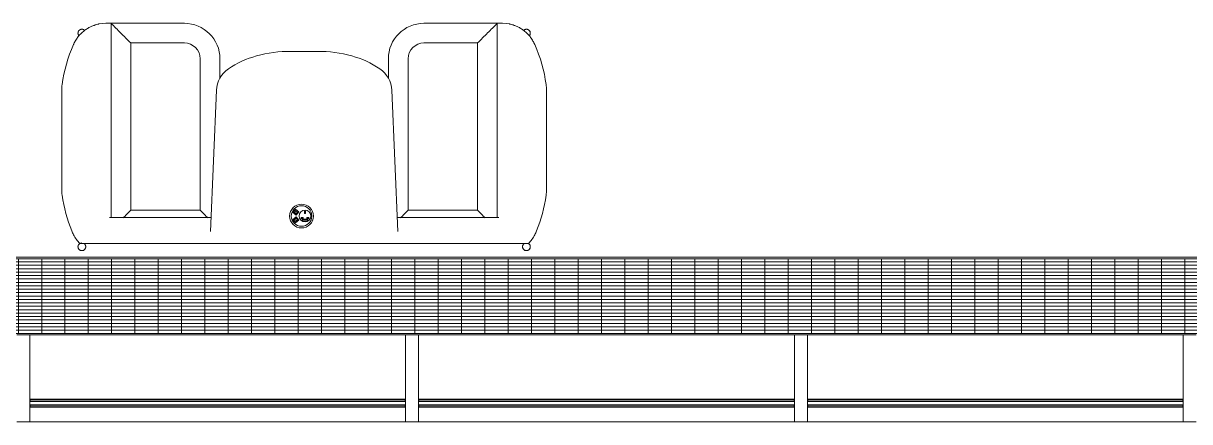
# Model space of a CAD drawing. Header units: millimetres. Extents: x 90978 to 295199, y -4084 to 97293.
# Drawn here: x 200551 to 205051, y 12073 to 13611 of the extents above; entities that cross this region are included whole.
import ezdxf

# ---------------------------------------------------------------- set-up
doc = ezdxf.new("R2010")
doc.units = ezdxf.units.MM
doc.header["$MEASUREMENT"] = 0
for name, color, linetype, lineweight in [('CSM-STL-XX-ZZ-M3-A-XXXX-00001_detached _19_04_21__rvt-1-Level 0$0$A-GENM', 7, 'CONTINUOUS', 9), ('CSM-STL-XX-ZZ-M3-A-XXXX-00001_detached _19_04_21__rvt-1-Level 0$0$A-GLAZ-CURT', 7, 'CONTINUOUS', 9), ('CSM-STL-XX-ZZ-M3-A-XXXX-00001_detached _19_04_21__rvt-1-Level 0$0$A-GLAZ-CWMG', 7, 'CONTINUOUS', 9), ('G-IMPT', 8, 'CONTINUOUS', 9), ('I-FURN', 8, 'CONTINUOUS', 9)]:
    doc.layers.add(name, color=color, linetype=linetype, lineweight=lineweight)

msp = doc.modelspace()

# ---------------------------------------------------------------- hatches: boundary and pattern name
at = {"layer": 'CSM-STL-XX-ZZ-M3-A-XXXX-00001_detached _19_04_21__rvt-1-Level 0$0$A-GENM'}
h = msp.add_hatch(dxfattribs=at)
h.set_pattern_fill('FP_27', color=256, style=0, pattern_type=2)
h.set_pattern_definition([(0, (214391.582, 12558.142), (0, 13.2), []), (90, (214391.58, 12558.14), (-90, 6e-15), [])])
h.paths.add_polyline_path([(230776.3, 12414.2), (230776.3, 12702.1), (198006.8, 12702.1), (198006.8, 12414.2), (229572.6, 12414.2)], flags=0)
at = {"layer": 'CSM-STL-XX-ZZ-M3-A-XXXX-00001_detached _19_04_21__rvt-1-Level 0$0$A-GLAZ-CURT'}
h = msp.add_hatch(color=256, dxfattribs=at)
h.paths.add_polyline_path([(202025.8, 12152.7), (202025.8, 12158.7), (200575.8, 12158.7), (200575.8, 12152.7), (201258.5, 12152.7)], flags=0)
h.paths.add_polyline_path([(202025.8, 12130.7), (202025.8, 12136.7), (200575.8, 12136.7), (200575.8, 12130.7), (201258.5, 12130.7)], flags=0)
h = msp.add_hatch(color=256, dxfattribs=at)
h.paths.add_polyline_path([(203525.8, 12152.7), (203525.8, 12158.7), (202075.8, 12158.7), (202075.8, 12152.7), (202758.5, 12152.7)], flags=0)
h.paths.add_polyline_path([(203525.8, 12130.7), (203525.8, 12136.7), (202075.8, 12136.7), (202075.8, 12130.7), (202758.5, 12130.7)], flags=0)
h = msp.add_hatch(color=256, dxfattribs=at)
h.paths.add_polyline_path([(205025.8, 12152.7), (205025.8, 12158.7), (203575.8, 12158.7), (203575.8, 12152.7), (204258.5, 12152.7)], flags=0)
h.paths.add_polyline_path([(205025.8, 12130.7), (205025.8, 12136.7), (203575.8, 12136.7), (203575.8, 12130.7), (204258.5, 12130.7)], flags=0)

# ---------------------------------------------------------------- linework, layer by layer
at = {"layer": 'CSM-STL-XX-ZZ-M3-A-XXXX-00001_detached _19_04_21__rvt-1-Level 0$0$A-GENM'}
for p, q in [((198000.8, 12708.1), (230782.3, 12708.1)), ((230776.3, 12702.1), (198006.8, 12702.1)), ((198006.8, 12414.2), (230776.3, 12414.2))]:
    msp.add_line(p, q, dxfattribs=at)
at = {"layer": 'CSM-STL-XX-ZZ-M3-A-XXXX-00001_detached _19_04_21__rvt-1-Level 0$0$A-GLAZ-CURT', "lineweight": 30}
for p, q in [((202025.8, 12158.7), (200575.8, 12158.7)), ((200575.8, 12158.7), (200575.8, 12152.7)), ((200575.8, 12152.7), (202025.8, 12152.7)), ((202025.8, 12152.7), (202025.8, 12158.7)), ((203525.8, 12158.7), (202075.8, 12158.7)), ((202075.8, 12158.7), (202075.8, 12152.7)), ((202075.8, 12152.7), (203525.8, 12152.7)), ((203525.8, 12152.7), (203525.8, 12158.7)), ((205025.8, 12158.7), (203575.8, 12158.7)), ((203575.8, 12158.7), (203575.8, 12152.7)), ((203575.8, 12152.7), (205025.8, 12152.7)), ((205025.8, 12152.7), (205025.8, 12158.7)), ((202025.8, 12136.7), (200575.8, 12136.7)), ((200575.8, 12136.7), (200575.8, 12130.7)), ((200575.8, 12130.7), (202025.8, 12130.7)), ((202025.8, 12130.7), (202025.8, 12136.7)), ((203525.8, 12136.7), (202075.8, 12136.7)), ((202075.8, 12136.7), (202075.8, 12130.7)), ((202075.8, 12130.7), (203525.8, 12130.7)), ((203525.8, 12130.7), (203525.8, 12136.7)), ((205025.8, 12136.7), (203575.8, 12136.7)), ((203575.8, 12136.7), (203575.8, 12130.7)), ((203575.8, 12130.7), (205025.8, 12130.7)), ((205025.8, 12130.7), (205025.8, 12136.7))]:
    msp.add_line(p, q, dxfattribs=at)
at = {"layer": 'CSM-STL-XX-ZZ-M3-A-XXXX-00001_detached _19_04_21__rvt-1-Level 0$0$A-GLAZ-CWMG', "lineweight": 20, "extrusion": (0, 0, -1)}
for p, q in [((200575.8, 12408.2), (200525.8, 12408.2)), ((200575.8, 12073.2), (200575.8, 12408.2)), ((202075.8, 12408.2), (202025.8, 12408.2)), ((202025.8, 12408.2), (202025.8, 12073.2)), ((202075.8, 12073.2), (202075.8, 12408.2)), ((203575.8, 12408.2), (203525.8, 12408.2)), ((203525.8, 12408.2), (203525.8, 12073.2)), ((203575.8, 12073.2), (203575.8, 12408.2)), ((205075.8, 12408.2), (205025.8, 12408.2)), ((205025.8, 12408.2), (205025.8, 12073.2)), ((200525.8, 12073.2), (200575.8, 12073.2)), ((202025.8, 12073.2), (202075.8, 12073.2)), ((203525.8, 12073.2), (203575.8, 12073.2)), ((205025.8, 12073.2), (205075.8, 12073.2))]:
    msp.add_line(p, q, dxfattribs=at)
at = {"layer": 'CSM-STL-XX-ZZ-M3-A-XXXX-00001_detached _19_04_21__rvt-1-Level 0$0$A-GLAZ-CWMG'}
for p, q in [((202025.8, 12408.2), (200575.8, 12408.2)), ((203525.8, 12408.2), (202075.8, 12408.2)), ((205025.8, 12408.2), (203575.8, 12408.2)), ((202025.8, 12073.2), (200575.8, 12073.2)), ((203525.8, 12073.2), (202075.8, 12073.2)), ((205025.8, 12073.2), (203575.8, 12073.2))]:
    msp.add_line(p, q, dxfattribs=at)
at = {"layer": 'G-IMPT'}
for p, q in [((201600.4, 12893.4), (201590.3, 12880.3)), ((201591.7, 12880.5), (201590.3, 12880.3)), ((201590.3, 12880.3), (201603.5, 12870.2)), ((201600.6, 12892), (201591.7, 12880.5)), ((201591.7, 12880.5), (201603.3, 12871.6)), ((201594, 12882.4), (201596.8, 12886.1)), ((201594.8, 12883.2), (201598.4, 12887.9)), ((201605.1, 12875.3), (201594.8, 12883.2)), ((201598.4, 12887.9), (201608.8, 12880)), ((201613.6, 12883.4), (201600.4, 12893.4)), ((201600.4, 12893.4), (201600.6, 12892)), ((201612.2, 12883.2), (201600.6, 12892)), ((201612.2, 12883.2), (201603.3, 12871.6)), ((201603.3, 12871.6), (201603.5, 12870.2)), ((201603.5, 12870.2), (201613.6, 12883.4)), ((201607.2, 12877.6), (201604.6, 12874.3)), ((201608.8, 12880), (201605.1, 12875.3)), ((201613.6, 12883.4), (201612.2, 12883.2)), ((201635.3, 12885.4), (201639.8, 12885.4)), ((201635.3, 12876.9), (201635.3, 12885.4)), ((201635.3, 12885.4), (201635.5, 12885.2)), ((201635.5, 12877), (201635.3, 12876.9)), ((201639.8, 12876.9), (201635.3, 12876.9)), ((201635.5, 12885.2), (201639.7, 12885.2)), ((201635.5, 12877), (201635.5, 12885.2)), ((201635.5, 12885.2), (201639.7, 12885.2)), ((201635.5, 12877), (201635.5, 12885.2)), ((201639.7, 12877), (201635.5, 12877)), ((201639.7, 12877), (201635.5, 12877)), ((201639.8, 12885.4), (201639.7, 12885.2)), ((201639.7, 12885.2), (201639.7, 12877)), ((201639.7, 12885.2), (201639.7, 12877)), ((201639.8, 12876.9), (201639.7, 12877)), ((201639.8, 12885.4), (201639.8, 12876.9)), ((201603.5, 12864), (201590.3, 12854)), ((201590.3, 12854), (201591.7, 12853.8)), ((201590.3, 12854), (201600.4, 12840.8)), ((201603.3, 12862.6), (201591.7, 12853.8)), ((201591.7, 12853.8), (201600.6, 12842.2)), ((201596.8, 12848.1), (201594, 12851.8)), ((201594.8, 12851.1), (201605.1, 12859)), ((201598.4, 12846.3), (201594.8, 12851.1)), ((201608.8, 12854.2), (201598.4, 12846.3)), ((201600.4, 12840.8), (201613.6, 12850.9)), ((201600.6, 12842.2), (201600.4, 12840.8)), ((201600.6, 12842.2), (201612.2, 12851.1)), ((201603.5, 12864), (201603.3, 12862.6)), ((201603.3, 12862.6), (201612.2, 12851.1)), ((201613.6, 12850.9), (201603.5, 12864)), ((201604.6, 12859.9), (201607.2, 12856.6)), ((201605.1, 12859), (201608.8, 12854.2)), ((201612.2, 12851.1), (201613.6, 12850.9)), ((201623.1, 12862), (201630, 12862)), ((201623.1, 12857.5), (201623.1, 12862)), ((201623.1, 12862), (201623.2, 12861.9)), ((201623.2, 12857.6), (201623.1, 12857.5)), ((201630, 12857.5), (201623.1, 12857.5)), ((201623.2, 12861.9), (201629.9, 12861.9)), ((201623.2, 12857.6), (201623.2, 12861.9)), ((201623.2, 12861.9), (201629.9, 12861.9)), ((201623.2, 12857.6), (201623.2, 12861.9)), ((201629.9, 12857.6), (201623.2, 12857.6)), ((201629.9, 12857.6), (201623.2, 12857.6)), ((201627.2, 12854.5), (201648, 12854.5)), ((201627.2, 12849.1), (201627.2, 12854.5)), ((201627.2, 12854.5), (201627.4, 12854.3)), ((201627.4, 12849.3), (201627.2, 12849.1)), ((201627.4, 12854.3), (201647.8, 12854.3)), ((201627.4, 12849.3), (201627.4, 12854.3)), ((201630, 12862), (201629.9, 12861.9)), ((201629.9, 12861.9), (201629.9, 12857.6)), ((201629.9, 12861.9), (201629.9, 12857.6)), ((201630, 12857.5), (201629.9, 12857.6)), ((201630, 12862), (201630, 12857.5)), ((201645.2, 12862), (201652.2, 12862)), ((201645.2, 12857.5), (201645.2, 12862)), ((201645.2, 12862), (201645.3, 12861.9)), ((201645.3, 12857.6), (201645.2, 12857.5)), ((201652.2, 12857.5), (201645.2, 12857.5)), ((201645.3, 12861.9), (201652, 12861.9)), ((201645.3, 12857.6), (201645.3, 12861.9)), ((201645.3, 12861.9), (201652, 12861.9)), ((201645.3, 12857.6), (201645.3, 12861.9)), ((201652, 12857.6), (201645.3, 12857.6)), ((201652, 12857.6), (201645.3, 12857.6)), ((201647.8, 12854.3), (201648, 12854.5)), ((201647.8, 12854.3), (201647.8, 12849.3)), ((201647.8, 12849.3), (201648, 12849.1)), ((201648, 12854.5), (201648, 12849.1)), ((201652.2, 12862), (201652, 12861.9)), ((201652, 12861.9), (201652, 12857.6)), ((201652, 12861.9), (201652, 12857.6)), ((201652.2, 12857.5), (201652, 12857.6)), ((201652.2, 12862), (201652.2, 12857.5))]:
    msp.add_line(p, q, dxfattribs=at)
for centre, radius, start, end in [((201624.3, 12867.1), 46, 0, 180), ((201624.3, 12867.1), 39.6, 0, 180), ((201637.6, 12867.2), 22.7, 0, 180), ((201637.6, 12867.2), 22.4, 0, 180), ((201624.3, 12867.1), 46, 180, 0), ((201624.3, 12867.1), 39.6, 180, 0), ((201637.6, 12867.2), 22.7, 180, 0), ((201637.6, 12867.2), 22.4, 180, 0), ((201637.6, 12892.9), 45, 256.686, 283.314), ((201637.6, 12892.9), 44.8, 256.8963, 283.1037)]:
    msp.add_arc(centre, radius, start, end, dxfattribs=at)
at = {"layer": 'I-FURN'}
for p, q in [((200855.6, 13610.4), (200842.4, 13608.4)), ((200868.8, 13611), (200855.6, 13610.4)), ((200868.8, 13611), (200889.3, 13611)), ((200889.3, 13611), (200889.3, 12859.9)), ((200889.3, 13611), (201009.3, 13611)), ((201009.3, 13611), (201172.1, 13611)), ((202096.5, 13611), (202379.3, 13611)), ((202379.3, 13611), (202399.8, 13611)), ((202379.3, 12859.7), (202379.3, 13611)), ((202413.1, 13610.4), (202399.8, 13611)), ((202426.2, 13608.4), (202413.1, 13610.4)), ((200761.8, 13574.6), (200761.7, 13574)), ((200761.7, 13574), (200761.7, 13573.4)), ((200761.7, 13573.4), (200761.7, 13573.1)), ((200761.7, 13573.1), (200761.7, 13572.5)), ((200761.7, 13572.5), (200761.7, 13571.9)), ((200761.7, 13571.9), (200761.8, 13571.3)), ((200761.9, 13575.8), (200761.8, 13575.2)), ((200761.8, 13575.2), (200761.8, 13574.6)), ((200761.8, 13571.3), (200761.9, 13570.7)), ((200762.1, 13576.4), (200761.9, 13575.8)), ((200761.9, 13570.7), (200762, 13570.1)), ((200762, 13570.1), (200762.1, 13569.6)), ((200762.2, 13577), (200762.1, 13576.4)), ((200762.1, 13569.6), (200762.3, 13569)), ((200762.4, 13577.6), (200762.2, 13577)), ((200762.3, 13569), (200762.5, 13568.4)), ((200762.6, 13578.1), (200762.4, 13577.6)), ((200762.5, 13568.4), (200762.7, 13567.8)), ((200762.8, 13578.7), (200762.6, 13578.1)), ((200762.7, 13567.8), (200762.9, 13567.3)), ((200763, 13579.3), (200762.8, 13578.7)), ((200762.9, 13567.3), (200763.1, 13566.7)), ((200763.3, 13579.8), (200763, 13579.3)), ((200763.1, 13566.7), (200763.4, 13566.2)), ((200763.5, 13580.3), (200763.3, 13579.8)), ((200763.4, 13566.2), (200763.7, 13565.7)), ((200763.8, 13580.9), (200763.5, 13580.3)), ((200763.7, 13565.7), (200764, 13565.2)), ((200764.2, 13581.4), (200763.8, 13580.9)), ((200764, 13565.2), (200764.3, 13564.7)), ((200764.5, 13581.9), (200764.2, 13581.4)), ((200764.3, 13564.7), (200764.7, 13564.2)), ((200764.9, 13582.3), (200764.5, 13581.9)), ((200764.7, 13564.2), (200765, 13563.7)), ((200765.2, 13582.8), (200764.9, 13582.3)), ((200765, 13563.7), (200765.4, 13563.2)), ((200765.6, 13583.3), (200765.2, 13582.8)), ((200765.4, 13563.2), (200765.8, 13562.8)), ((200766, 13583.7), (200765.6, 13583.3)), ((200766.5, 13584.1), (200766, 13583.7)), ((200766.9, 13584.5), (200766.5, 13584.1)), ((200767.4, 13584.9), (200766.9, 13584.5)), ((200767.9, 13585.3), (200767.4, 13584.9)), ((200768.4, 13585.6), (200767.9, 13585.3)), ((200768.9, 13585.9), (200768.4, 13585.6)), ((200769.4, 13586.2), (200768.9, 13585.9)), ((200769.9, 13586.5), (200769.4, 13586.2)), ((200770.5, 13586.8), (200769.9, 13586.5)), ((200771, 13587), (200770.5, 13586.8)), ((200771.6, 13587.2), (200771, 13587)), ((200772.1, 13587.4), (200771.6, 13587.2)), ((200772.7, 13587.6), (200772.1, 13587.4)), ((200773.3, 13587.7), (200772.7, 13587.6)), ((200773.9, 13587.9), (200773.3, 13587.7)), ((200774.5, 13588), (200773.9, 13587.9)), ((200775.1, 13588), (200774.5, 13588)), ((200775.7, 13588.1), (200775.1, 13588)), ((200776.3, 13588.1), (200775.7, 13588.1)), ((200776.9, 13588.1), (200776.3, 13588.1)), ((200777.5, 13588.1), (200776.9, 13588.1)), ((200778.1, 13588.1), (200777.5, 13588.1)), ((200778.7, 13588), (200778.1, 13588.1)), ((200779.2, 13587.9), (200778.7, 13588)), ((200779.8, 13587.8), (200779.2, 13587.9)), ((200780.4, 13587.7), (200779.8, 13587.8)), ((200781, 13587.5), (200780.4, 13587.7)), ((200781.6, 13587.3), (200781, 13587.5)), ((200782.1, 13587.1), (200781.6, 13587.3)), ((200782.7, 13586.9), (200782.1, 13587.1)), ((200783.2, 13586.6), (200782.7, 13586.9)), ((200783.8, 13586.4), (200783.2, 13586.6)), ((200784.3, 13586.1), (200783.8, 13586.4)), ((200784.8, 13585.7), (200784.3, 13586.1)), ((200785.3, 13585.4), (200784.8, 13585.7)), ((200785.8, 13585.1), (200785.3, 13585.4)), ((200786.3, 13584.7), (200785.8, 13585.1)), ((200786.7, 13584.3), (200786.3, 13584.7)), ((200787.1, 13583.9), (200786.7, 13584.3)), ((200787.6, 13583.5), (200787.1, 13583.9)), ((202481.7, 13584.1), (202481.3, 13583.7)), ((202482.2, 13584.5), (202481.7, 13584.1)), ((202482.6, 13584.9), (202482.2, 13584.5)), ((202483.1, 13585.3), (202482.6, 13584.9)), ((202483.6, 13585.6), (202483.1, 13585.3)), ((202484.1, 13585.9), (202483.6, 13585.6)), ((202484.6, 13586.2), (202484.1, 13585.9)), ((202485.1, 13586.5), (202484.6, 13586.2)), ((202485.7, 13586.8), (202485.1, 13586.5)), ((202486.2, 13587), (202485.7, 13586.8)), ((202486.8, 13587.2), (202486.2, 13587)), ((202487.4, 13587.4), (202486.8, 13587.2)), ((202487.9, 13587.6), (202487.4, 13587.4)), ((202488.5, 13587.7), (202487.9, 13587.6)), ((202489.1, 13587.9), (202488.5, 13587.7)), ((202489.7, 13588), (202489.1, 13587.9)), ((202490.3, 13588), (202489.7, 13588)), ((202490.9, 13588.1), (202490.3, 13588)), ((202491.5, 13588.1), (202490.9, 13588.1)), ((202492.1, 13588.1), (202491.5, 13588.1)), ((202492.7, 13588.1), (202492.1, 13588.1)), ((202493.3, 13588.1), (202492.7, 13588.1)), ((202493.9, 13588), (202493.3, 13588.1)), ((202494.5, 13587.9), (202493.9, 13588)), ((202495.1, 13587.8), (202494.5, 13587.9)), ((202495.6, 13587.7), (202495.1, 13587.8)), ((202496.2, 13587.5), (202495.6, 13587.7)), ((202496.8, 13587.3), (202496.2, 13587.5)), ((202497.4, 13587.1), (202496.8, 13587.3)), ((202497.9, 13586.9), (202497.4, 13587.1)), ((202498.5, 13586.6), (202497.9, 13586.9)), ((202499, 13586.4), (202498.5, 13586.6)), ((202499.5, 13586.1), (202499, 13586.4)), ((202500, 13585.7), (202499.5, 13586.1)), ((202500.5, 13585.4), (202500, 13585.7)), ((202501, 13585.1), (202500.5, 13585.4)), ((202501.5, 13584.7), (202501, 13585.1)), ((202501.9, 13584.3), (202501.5, 13584.7)), ((202502.4, 13583.9), (202501.9, 13584.3)), ((202502.8, 13583.5), (202502.4, 13583.9)), ((202503.2, 13583), (202502.8, 13583.5)), ((202503, 13563), (202503.4, 13563.4)), ((202503.6, 13582.6), (202503.2, 13583)), ((202503.4, 13563.4), (202503.8, 13563.9)), ((202504, 13582.1), (202503.6, 13582.6)), ((202503.8, 13563.9), (202504.1, 13564.4)), ((202504.3, 13581.6), (202504, 13582.1)), ((202504.1, 13564.4), (202504.5, 13564.9)), ((202504.6, 13581.1), (202504.3, 13581.6)), ((202504.5, 13564.9), (202504.8, 13565.4)), ((202504.9, 13580.6), (202504.6, 13581.1)), ((202504.8, 13565.4), (202505.1, 13565.9)), ((202505.2, 13580), (202504.9, 13580.6)), ((202505.1, 13565.9), (202505.4, 13566.4)), ((202505.5, 13579.5), (202505.2, 13580)), ((202505.4, 13566.4), (202505.6, 13567)), ((202505.7, 13579), (202505.5, 13579.5)), ((202505.6, 13567), (202505.8, 13567.5)), ((202506, 13578.4), (202505.7, 13579)), ((202505.8, 13567.5), (202506.1, 13568.1)), ((202506.2, 13577.8), (202506, 13578.4)), ((202506.1, 13568.1), (202506.2, 13568.7)), ((202506.3, 13577.3), (202506.2, 13577.8)), ((202506.2, 13568.7), (202506.4, 13569.2)), ((202506.5, 13576.7), (202506.3, 13577.3)), ((202506.4, 13569.2), (202506.6, 13569.8)), ((202506.6, 13576.1), (202506.5, 13576.7)), ((202506.7, 13575.5), (202506.6, 13576.1)), ((202506.6, 13569.8), (202506.7, 13570.4)), ((202506.8, 13574.9), (202506.7, 13575.5)), ((202506.7, 13570.4), (202506.8, 13571)), ((202506.9, 13574.3), (202506.8, 13574.9)), ((202506.8, 13571.6), (202506.9, 13572.2)), ((202506.8, 13571), (202506.8, 13571.6)), ((202506.9, 13573.7), (202506.9, 13574.3)), ((202506.9, 13573.1), (202506.9, 13573.7)), ((202506.9, 13572.8), (202506.9, 13573.1)), ((202506.9, 13572.2), (202506.9, 13572.8)), ((201172.1, 13535.1), (200965.2, 13535.1)), ((200965.2, 13535.1), (200965.2, 12889.1)), ((201685.2, 13502.7), (201583.4, 13502.7)), ((202303.4, 13535.1), (202096.5, 13535.1)), ((202303.4, 12889.1), (202303.4, 13535.1)), ((201233.4, 12889.1), (201233.4, 13473.8)), ((201309.3, 13473.8), (201309.3, 13399.1)), ((201959.3, 13399.1), (201959.3, 13473.8)), ((202035.2, 13473.8), (202035.2, 12889.1)), ((200699.3, 13364.3), (200699.3, 12957.8)), ((201296.3, 13352.8), (201272.5, 12806.8)), ((201996.1, 12806.8), (201972.3, 13352.8)), ((202569.3, 12957.8), (202569.3, 13364.3)), ((200965.2, 12889.1), (201233.4, 12889.1)), ((202035.2, 12889.1), (202303.4, 12889.1)), ((201274.8, 12861), (200883.4, 12861)), ((202385.2, 12861), (201993.8, 12861)), ((200761.8, 12750), (200761.7, 12749.4)), ((200761.7, 12749.4), (200761.7, 12748.8)), ((200761.7, 12748.8), (200761.7, 12748.5)), ((200761.7, 12748.5), (200761.7, 12747.9)), ((200761.7, 12747.9), (200761.7, 12747.3)), ((200761.7, 12747.3), (200761.8, 12746.7)), ((200761.9, 12751.2), (200761.8, 12750.6)), ((200761.8, 12750.6), (200761.8, 12750)), ((200761.8, 12746.7), (200761.9, 12746.1)), ((200762.1, 12751.8), (200761.9, 12751.2)), ((200761.9, 12746.1), (200762, 12745.5)), ((200762, 12745.5), (200762.1, 12744.9)), ((200762.2, 12752.4), (200762.1, 12751.8)), ((200762.1, 12744.9), (200762.3, 12744.4)), ((200762.4, 12753), (200762.2, 12752.4)), ((200762.3, 12744.4), (200762.5, 12743.8)), ((200762.6, 12753.5), (200762.4, 12753)), ((200762.5, 12743.8), (200762.7, 12743.2)), ((200762.8, 12754.1), (200762.6, 12753.5)), ((200762.7, 12743.2), (200762.9, 12742.7)), ((200763, 12754.7), (200762.8, 12754.1)), ((200762.9, 12742.7), (200763.1, 12742.1)), ((200763.3, 12755.2), (200763, 12754.7)), ((200763.1, 12742.1), (200763.4, 12741.6)), ((200763.5, 12755.7), (200763.3, 12755.2)), ((200763.4, 12741.6), (200763.7, 12741.1)), ((200763.8, 12756.2), (200763.5, 12755.7)), ((200763.7, 12741.1), (200764, 12740.5)), ((200764.2, 12756.8), (200763.8, 12756.2)), ((200764, 12740.5), (200764.3, 12740)), ((200764.5, 12757.2), (200764.2, 12756.8)), ((200764.3, 12740), (200764.7, 12739.6)), ((200764.9, 12757.7), (200764.5, 12757.2)), ((200764.7, 12739.6), (200765, 12739.1)), ((200765.2, 12758.2), (200764.9, 12757.7)), ((200765, 12739.1), (200765.4, 12738.6)), ((200765.6, 12758.6), (200765.2, 12758.2)), ((200765.4, 12738.6), (200765.8, 12738.2)), ((200766, 12759.1), (200765.6, 12758.6)), ((200765.8, 12738.2), (200766.2, 12737.8)), ((200766.5, 12759.5), (200766, 12759.1)), ((200766.2, 12737.8), (200766.7, 12737.3)), ((200766.9, 12759.9), (200766.5, 12759.5)), ((200766.7, 12737.3), (200767.1, 12737)), ((200767.4, 12760.3), (200766.9, 12759.9)), ((200767.1, 12737), (200767.6, 12736.6)), ((200767.9, 12760.6), (200767.4, 12760.3)), ((200767.6, 12736.6), (200768.1, 12736.2)), ((200768.4, 12761), (200767.9, 12760.6)), ((200768.1, 12736.2), (200768.6, 12735.9)), ((200768.6, 12735.9), (200769.1, 12735.6)), ((200774.5, 12761), (200768.7, 12761)), ((200769.1, 12735.6), (200769.6, 12735.3)), ((200769.6, 12735.3), (200770.2, 12735)), ((200770.2, 12735), (200770.7, 12734.8)), ((200774.3, 12761), (200774.3, 12765.1)), ((202499.9, 12761), (200774.3, 12761)), ((200782.9, 12734.9), (200783.5, 12735.1)), ((200783.5, 12735.1), (200784, 12735.4)), ((200784, 12735.4), (200784.5, 12735.7)), ((200784.5, 12735.7), (200785, 12736)), ((200785.3, 12760.8), (200784.8, 12761.1)), ((200785, 12736), (200785.5, 12736.4)), ((200785.8, 12760.4), (200785.3, 12760.8)), ((200785.5, 12736.4), (200786, 12736.7)), ((200786.3, 12760.1), (200785.8, 12760.4)), ((200786, 12736.7), (200786.5, 12737.1)), ((200786.7, 12759.7), (200786.3, 12760.1)), ((200786.5, 12737.1), (200786.9, 12737.5)), ((200787.1, 12759.3), (200786.7, 12759.7)), ((200786.9, 12737.5), (200787.3, 12737.9)), ((200787.6, 12758.8), (200787.1, 12759.3)), ((200787.3, 12737.9), (200787.8, 12738.4)), ((200788, 12758.4), (200787.6, 12758.8)), ((200787.8, 12738.4), (200788.2, 12738.8)), ((200788.4, 12757.9), (200788, 12758.4)), ((200788.2, 12738.8), (200788.5, 12739.3)), ((200788.7, 12757.5), (200788.4, 12757.9)), ((200788.5, 12739.3), (200788.9, 12739.8)), ((200789.1, 12757), (200788.7, 12757.5)), ((200788.9, 12739.8), (200789.2, 12740.3)), ((200789.4, 12756.5), (200789.1, 12757)), ((200789.2, 12740.3), (200789.5, 12740.8)), ((200789.7, 12756), (200789.4, 12756.5)), ((200789.5, 12740.8), (200789.8, 12741.3)), ((200790, 12755.4), (200789.7, 12756)), ((200789.8, 12741.3), (200790.1, 12741.8)), ((200790.3, 12754.9), (200790, 12755.4)), ((200790.1, 12741.8), (200790.4, 12742.4)), ((200790.5, 12754.4), (200790.3, 12754.9)), ((200790.4, 12742.4), (200790.6, 12742.9)), ((200790.7, 12753.8), (200790.5, 12754.4)), ((200790.6, 12742.9), (200790.8, 12743.5)), ((200790.9, 12753.2), (200790.7, 12753.8)), ((200790.8, 12743.5), (200791, 12744.1)), ((200791.1, 12752.7), (200790.9, 12753.2)), ((200791, 12744.1), (200791.2, 12744.6)), ((200791.3, 12752.1), (200791.1, 12752.7)), ((200791.2, 12744.6), (200791.3, 12745.2)), ((200791.4, 12751.5), (200791.3, 12752.1)), ((200791.3, 12745.2), (200791.4, 12745.8)), ((200791.5, 12750.9), (200791.4, 12751.5)), ((200791.4, 12745.8), (200791.5, 12746.4)), ((200791.6, 12750.3), (200791.5, 12750.9)), ((200791.5, 12746.4), (200791.6, 12747)), ((200791.6, 12749.7), (200791.6, 12750.3)), ((200791.7, 12749.1), (200791.6, 12749.7)), ((200791.6, 12747), (200791.7, 12747.6)), ((200791.7, 12748.5), (200791.7, 12749.1)), ((200791.7, 12748.2), (200791.7, 12748.5)), ((200791.7, 12747.6), (200791.7, 12748.2)), ((202477, 12750), (202476.9, 12749.4)), ((202476.9, 12749.4), (202476.9, 12748.8)), ((202476.9, 12748.8), (202476.9, 12748.5)), ((202476.9, 12748.5), (202476.9, 12747.9)), ((202476.9, 12747.9), (202477, 12747.3)), ((202477.1, 12750.6), (202477, 12750)), ((202477, 12747.3), (202477, 12746.7)), ((202477, 12746.7), (202477.1, 12746.1)), ((202477.2, 12751.2), (202477.1, 12750.6)), ((202477.1, 12746.1), (202477.2, 12745.5)), ((202477.3, 12751.8), (202477.2, 12751.2)), ((202477.2, 12745.5), (202477.4, 12744.9)), ((202477.4, 12752.4), (202477.3, 12751.8)), ((202477.6, 12753), (202477.4, 12752.4)), ((202477.4, 12744.9), (202477.5, 12744.4)), ((202477.5, 12744.4), (202477.7, 12743.8)), ((202477.8, 12753.5), (202477.6, 12753)), ((202477.7, 12743.8), (202477.9, 12743.2)), ((202478, 12754.1), (202477.8, 12753.5)), ((202477.9, 12743.2), (202478.1, 12742.7)), ((202478.2, 12754.7), (202478, 12754.1)), ((202478.1, 12742.7), (202478.3, 12742.1)), ((202478.5, 12755.2), (202478.2, 12754.7)), ((202478.3, 12742.1), (202478.6, 12741.6)), ((202478.8, 12755.7), (202478.5, 12755.2)), ((202478.6, 12741.6), (202478.9, 12741.1)), ((202479.1, 12756.2), (202478.8, 12755.7)), ((202478.9, 12741.1), (202479.2, 12740.5)), ((202479.4, 12756.8), (202479.1, 12756.2)), ((202479.2, 12740.5), (202479.5, 12740)), ((202479.7, 12757.2), (202479.4, 12756.8)), ((202479.5, 12740), (202479.9, 12739.6)), ((202480.1, 12757.7), (202479.7, 12757.2)), ((202479.9, 12739.6), (202480.3, 12739.1)), ((202480.5, 12758.2), (202480.1, 12757.7)), ((202480.3, 12739.1), (202480.6, 12738.6)), ((202480.9, 12758.6), (202480.5, 12758.2)), ((202480.6, 12738.6), (202481, 12738.2)), ((202481.3, 12759.1), (202480.9, 12758.6)), ((202481, 12738.2), (202481.5, 12737.8)), ((202481.7, 12759.5), (202481.3, 12759.1)), ((202481.5, 12737.8), (202481.9, 12737.3)), ((202482.2, 12759.9), (202481.7, 12759.5)), ((202481.9, 12737.3), (202482.4, 12737)), ((202482.6, 12760.3), (202482.2, 12759.9)), ((202482.4, 12737), (202482.8, 12736.6)), ((202483.1, 12760.6), (202482.6, 12760.3)), ((202482.8, 12736.6), (202483.3, 12736.2)), ((202483.6, 12761), (202483.1, 12760.6)), ((202483.3, 12736.2), (202483.8, 12735.9)), ((202483.8, 12735.9), (202484.3, 12735.6)), ((202484.3, 12735.6), (202484.9, 12735.3)), ((202484.9, 12735.3), (202485.4, 12735)), ((202485.4, 12735), (202485.9, 12734.8)), ((202498.2, 12734.9), (202498.7, 12735.1)), ((202498.7, 12735.1), (202499.2, 12735.4)), ((202499.2, 12735.4), (202499.8, 12735.7)), ((202499.8, 12735.7), (202500.3, 12736)), ((202500.5, 12760.8), (202500, 12761.1)), ((202500.3, 12736), (202500.7, 12736.4)), ((202501, 12760.4), (202500.5, 12760.8)), ((202500.7, 12736.4), (202501.2, 12736.7)), ((202501.5, 12760.1), (202501, 12760.4)), ((202501.2, 12736.7), (202501.7, 12737.1)), ((202501.9, 12759.7), (202501.5, 12760.1)), ((202501.7, 12737.1), (202502.1, 12737.5)), ((202502.4, 12759.3), (202501.9, 12759.7)), ((202502.1, 12737.5), (202502.6, 12737.9)), ((202502.8, 12758.8), (202502.4, 12759.3)), ((202502.6, 12737.9), (202503, 12738.4)), ((202503.2, 12758.4), (202502.8, 12758.8)), ((202503, 12738.4), (202503.4, 12738.8)), ((202503.6, 12757.9), (202503.2, 12758.4)), ((202503.4, 12738.8), (202503.8, 12739.3)), ((202504, 12757.5), (202503.6, 12757.9)), ((202503.8, 12739.3), (202504.1, 12739.8)), ((202504.3, 12757), (202504, 12757.5)), ((202504.1, 12739.8), (202504.5, 12740.3)), ((202504.6, 12756.5), (202504.3, 12757)), ((202504.5, 12740.3), (202504.8, 12740.8)), ((202504.9, 12756), (202504.6, 12756.5)), ((202504.8, 12740.8), (202505.1, 12741.3)), ((202505.2, 12755.4), (202504.9, 12756)), ((202505.1, 12741.3), (202505.4, 12741.8)), ((202505.5, 12754.9), (202505.2, 12755.4)), ((202505.4, 12741.8), (202505.6, 12742.4)), ((202505.7, 12754.4), (202505.5, 12754.9)), ((202505.6, 12742.4), (202505.8, 12742.9)), ((202506, 12753.8), (202505.7, 12754.4)), ((202505.8, 12742.9), (202506.1, 12743.5)), ((202506.2, 12753.2), (202506, 12753.8)), ((202506.1, 12743.5), (202506.2, 12744.1)), ((202506.3, 12752.7), (202506.2, 12753.2)), ((202506.2, 12744.1), (202506.4, 12744.6)), ((202506.5, 12752.1), (202506.3, 12752.7)), ((202506.4, 12744.6), (202506.6, 12745.2)), ((202506.6, 12751.5), (202506.5, 12752.1)), ((202506.7, 12750.9), (202506.6, 12751.5)), ((202506.6, 12745.2), (202506.7, 12745.8)), ((202506.8, 12750.3), (202506.7, 12750.9)), ((202506.7, 12745.8), (202506.8, 12746.4)), ((202506.9, 12749.7), (202506.8, 12750.3)), ((202506.8, 12747), (202506.9, 12747.6)), ((202506.8, 12746.4), (202506.8, 12747)), ((202506.9, 12749.1), (202506.9, 12749.7)), ((202506.9, 12748.5), (202506.9, 12749.1)), ((202506.9, 12748.2), (202506.9, 12748.5)), ((202506.9, 12747.6), (202506.9, 12748.2)), ((200770.7, 12734.8), (200771.3, 12734.5)), ((200771.3, 12734.5), (200771.8, 12734.3)), ((200771.8, 12734.3), (200772.4, 12734.1)), ((200772.4, 12734.1), (200773, 12734)), ((200773, 12734), (200773.6, 12733.8)), ((200773.6, 12733.8), (200774.1, 12733.7)), ((200774.1, 12733.7), (200774.7, 12733.6)), ((200774.7, 12733.6), (200775.3, 12733.6)), ((200775.3, 12733.6), (200775.9, 12733.5)), ((200775.9, 12733.5), (200776.5, 12733.5)), ((200776.5, 12733.5), (200777.1, 12733.5)), ((200777.1, 12733.5), (200777.7, 12733.6)), ((200777.7, 12733.6), (200778.3, 12733.6)), ((200778.3, 12733.6), (200778.9, 12733.7)), ((200778.9, 12733.7), (200779.5, 12733.8)), ((200779.5, 12733.8), (200780.1, 12733.9)), ((200780.1, 12733.9), (200780.7, 12734.1)), ((200780.7, 12734.1), (200781.3, 12734.2)), ((200781.3, 12734.2), (200781.8, 12734.4)), ((200781.8, 12734.4), (200782.4, 12734.6)), ((200782.4, 12734.6), (200782.9, 12734.9)), ((202485.9, 12734.8), (202486.5, 12734.5)), ((202486.5, 12734.5), (202487, 12734.3)), ((202487, 12734.3), (202487.6, 12734.1)), ((202487.6, 12734.1), (202488.2, 12734)), ((202488.2, 12734), (202488.8, 12733.8)), ((202488.8, 12733.8), (202489.4, 12733.7)), ((202489.4, 12733.7), (202490, 12733.6)), ((202490, 12733.6), (202490.6, 12733.6)), ((202490.6, 12733.6), (202491.2, 12733.5)), ((202491.2, 12733.5), (202491.8, 12733.5)), ((202491.8, 12733.5), (202492.4, 12733.5)), ((202492.4, 12733.5), (202493, 12733.6)), ((202493, 12733.6), (202493.6, 12733.6)), ((202493.6, 12733.6), (202494.1, 12733.7)), ((202494.1, 12733.7), (202494.7, 12733.8)), ((202494.7, 12733.8), (202495.3, 12733.9)), ((202495.3, 12733.9), (202495.9, 12734.1)), ((202495.9, 12734.1), (202496.5, 12734.2)), ((202496.5, 12734.2), (202497.1, 12734.4)), ((202497.1, 12734.4), (202497.6, 12734.6)), ((202497.6, 12734.6), (202498.2, 12734.9))]:
    msp.add_line(p, q, dxfattribs=at)
for centre, radius, start, end in [((201172.1, 13473.8), 137.3, 0, 90), ((202096.5, 13473.8), 137.3, 90, 180), ((200776.7, 13573.2), 15, 45, 180), ((200776.7, 13573.1), 15, 135, 180), ((200776.7, 13573.2), 15, 180, 223.1278), ((200776.7, 13573.1), 15, 180, 222.7788), ((202491.9, 13573.2), 15, 0, 135), ((202491.9, 13573.1), 15, 0, 45), ((202491.9, 13573.2), 15, 316.8722, 0), ((202491.9, 13573.1), 15, 317.2212, 0), ((201260.6, 13298.7), 565, 155.9594, 172.293), ((201172.1, 13473.8), 61.4, 0, 90), ((201583.4, 12989.3), 513.5, 90, 105.0355), ((201685.2, 12989.3), 513.5, 74.9645, 90), ((202096.5, 13473.8), 61.4, 90, 180), ((202008, 13298.7), 565, 7.707, 24.0406), ((201541.8, 13144.2), 353, 105.0355, 124.4526), ((201726.8, 13144.2), 353, 55.5474, 74.9645), ((201401.8, 13348.2), 105.6, 124.4526, 177.5001), ((201866.8, 13348.2), 105.6, 2.4999, 55.5474), ((202278, 13161), 1591.7, 172.293, 172.6632), ((200990.6, 13161), 1591.7, 7.3368, 7.707), ((202278, 13161), 1591.7, 187.3368, 187.707), ((201260.6, 13023.3), 565, 187.707, 202.2498), ((202008, 13023.3), 565, 337.7502, 352.293), ((200990.6, 13161), 1591.7, 352.293, 352.6632), ((200884.2, 12869.3), 158.3, 202.2498, 208.1526), ((202384.5, 12869.3), 158.3, 331.8474, 337.7502), ((200776.7, 12748.5), 15, 122.3615, 180), ((200776.7, 12748.5), 15, 135, 180), ((200776.7, 12748.5), 15, 180, 225), ((200776.7, 12748.5), 15, 180, 0), ((200776.7, 12748.5), 15, 0, 56.9714), ((200776.7, 12748.5), 15, 0, 45), ((200776.7, 12748.5), 15, 315, 0), ((202491.9, 12748.5), 15, 123.0286, 180), ((202491.9, 12748.5), 15, 135, 180), ((202491.9, 12748.5), 15, 180, 225), ((202491.9, 12748.5), 15, 180, 0), ((202491.9, 12748.5), 15, 0, 57.6353), ((202491.9, 12748.5), 15, 0, 45), ((202491.9, 12748.5), 15, 315, 0)]:
    msp.add_arc(centre, radius, start, end, dxfattribs=at)
for points, knots in [([(200842.4, 13608.4), (200841.3, 13608.2), (200838.1, 13607.5), (200832.1, 13606), (200826.1, 13604.1), (200819.5, 13601.8), (200810.2, 13597.9), (200798, 13591.3), (200785.5, 13582.6), (200773.5, 13572.1), (200762.6, 13559.9), (200753.2, 13546.4), (200748.1, 13536.7), (200745.8, 13531.7)], [0, 0, 0, 0, 0.1, 0.2, 0.25, 0.3, 0.4, 0.5, 0.6, 0.7, 0.8, 0.9, 1, 1, 1, 1]), ([(202522.8, 13531.7), (202520.5, 13536.7), (202515.4, 13546.4), (202506, 13559.9), (202495.1, 13572.1), (202483.1, 13582.6), (202470.6, 13591.3), (202458.4, 13597.9), (202449.1, 13601.8), (202442.5, 13604.1), (202436.6, 13606), (202430.5, 13607.5), (202427.4, 13608.2), (202426.2, 13608.4)], [0, 0, 0, 0, 0.1, 0.2, 0.3, 0.4, 0.5, 0.6, 0.7, 0.75, 0.8, 0.9, 1, 1, 1, 1])]:
    msp.add_open_spline(points, degree=3, knots=knots, dxfattribs=at)
for points in [[(200889.3, 13611), (200901.4, 13599.1), (200926, 13574.3), (200951.9, 13548.3), (200965.2, 13535.1)], [(202379.3, 13611), (202367.4, 13599), (202342.6, 13574.3), (202316.5, 13548.4), (202303.4, 13535.1)], [(200745.8, 13531.7), (200745.6, 13531.2), (200745.2, 13530.3), (200744.8, 13529.4), (200744.6, 13528.9)], [(202524, 13528.9), (202523.8, 13529.4), (202523.4, 13530.3), (202523, 13531.2), (202522.8, 13531.7)], [(200936, 12859.8), (200945.6, 12869.4), (200955.4, 12879.1), (200965.2, 12889.1)], [(201262.8, 12859.8), (201253.2, 12869.5), (201243.4, 12879.3), (201233.4, 12889.1)], [(202035.2, 12889.1), (202025.3, 12879.1), (202015.5, 12869.4), (202005.9, 12859.8)], [(202332.7, 12859.8), (202323.1, 12869.5), (202313.3, 12879.3), (202303.4, 12889.1)], [(200744.6, 12794.6), (200747.9, 12788.5), (200755.2, 12776.7), (200764, 12766.1), (200768.7, 12761)], [(202499.9, 12761), (202504.6, 12766.1), (202513.4, 12776.7), (202520.7, 12788.5), (202524, 12794.6)]]:
    msp.add_open_spline(points, degree=3, dxfattribs=at)

doc.saveas('drawing.dxf')
